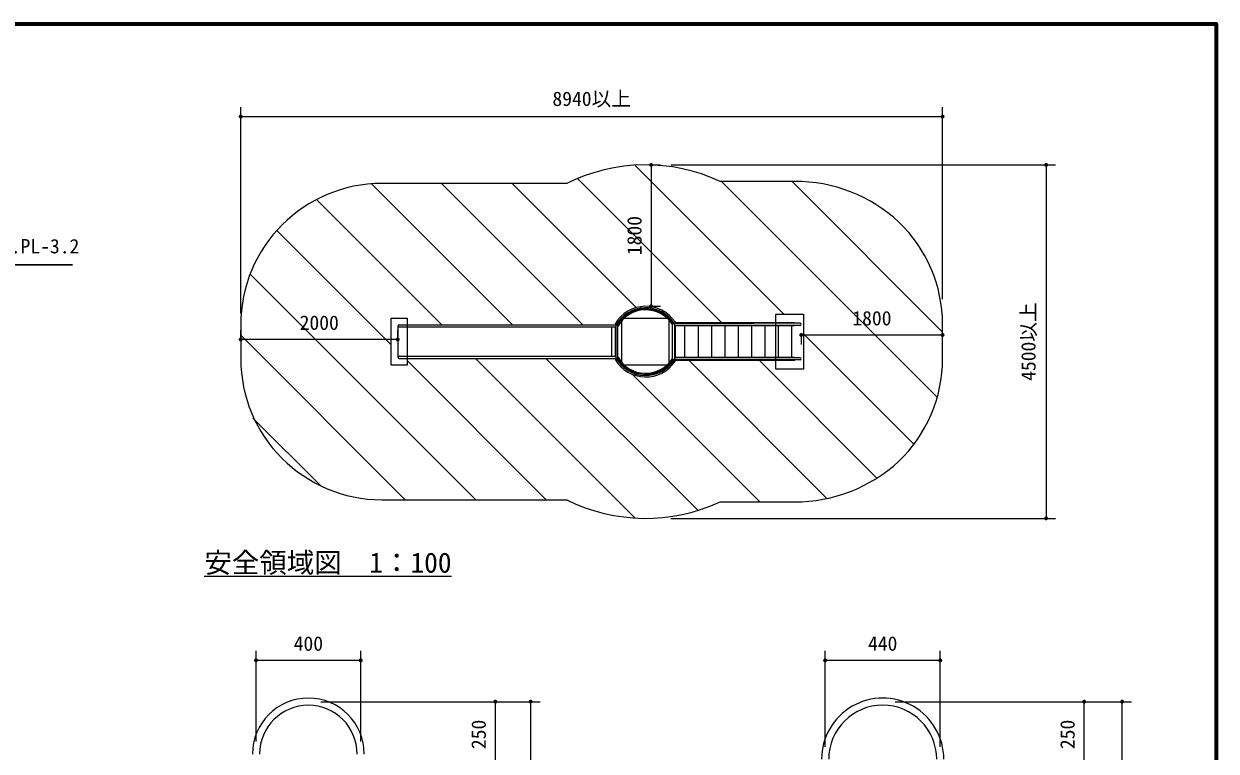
# Model space of a CAD drawing. Units: millimetres at full size, sheet at 1:30, with parts at other scales. Extents: x 450 to 12150, y 450 to 8460.
# Drawn here: x 7594 to 12150, y 5682 to 8460 of the extents above; entities that cross this region are included whole.
import ezdxf
from ezdxf.enums import TextEntityAlignment as Align

# ---------------------------------------------------------------- set-up
doc = ezdxf.new("R2010")
doc.units = ezdxf.units.MM
doc.header["$LTSCALE"] = 30
for name, color, linetype, lineweight in [('D-STR-DIM\u3000寸法線、寸法値', 7, 'Continuous', 13), ('D-STR-HTXT\u3000旗上げ', 7, 'Continuous', 13), ('D-STR-TXT\u3000文字列', 7, 'Continuous', 13), ('D-STR\u3000構造物外形線', 1, 'Continuous', 25), ('D-TTL', 7, 'Continuous', 70)]:
    doc.layers.add(name, color=color, linetype=linetype, lineweight=lineweight)
doc.styles.add('ＭＳ ゴシック', font='')
doc.styles.get('ＭＳ ゴシック').set_extended_font_data('MS Gothic')

# ---------------------------------------------------------------- blocks, each defined once
blk = doc.blocks.new('filled_dot')
at = {"color": 0, "linetype": 'Continuous', "lineweight": -2, "const_width": 1.25}
blk.add_lwpolyline([(-0.625, 0, 1), (0.625, 0, 1)], format="xyb", close=True, dxfattribs=at)

msp = doc.modelspace()

# ---------------------------------------------------------------- linework, layer by layer
at = {"layer": 'D-STR-DIM\u3000寸法線、寸法値'}
for p, q in [((8422.78, 7354.43), (8422.78, 8141.91)), ((11104.62, 7408.13), (11104.62, 8141.91)), ((8422.78, 8105.91), (11104.62, 8105.91)), ((9991.15, 7921.37), (9991.15, 7381.43)), ((9991.15, 7921.37), (10027.15, 7921.37)), ((10065.88, 7921.43), (11536.53, 7921.43)), ((11500.53, 7921.43), (11500.53, 6571.43)), ((9991.15, 7381.43), (10027.15, 7381.43)), ((8422.78, 7254.66), (8422.78, 7290.66)), ((9022.78, 7254.66), (9022.78, 7290.66)), ((11104.62, 7271.78), (11104.62, 7307.78)), ((9022.78, 7254.66), (8422.78, 7254.66)), ((10564.62, 7271.78), (11104.62, 7271.78)), ((10564.62, 7271.78), (10564.62, 7235.78)), ((10065.88, 6571.43), (11536.53, 6571.43)), ((8481.32, 5719.4), (8481.32, 6065.15)), ((8881.32, 5719.4), (8881.32, 6065.15)), ((10655.81, 5699.4), (10655.81, 6065.15)), ((11095.81, 5699.4), (11095.81, 6065.15)), ((8881.32, 6029.15), (8481.32, 6029.15)), ((11095.81, 6029.15), (10655.81, 6029.15)), ((8729.32, 5871.4), (9431.9, 5871.4)), ((9108.9, 5871.4), (9566.9, 5871.4)), ((9395.9, 5621.4), (9395.9, 5871.4)), ((9530.9, 4921.4), (9530.9, 5871.4)), ((10923.81, 5871.4), (11681.9, 5871.4)), ((11350.7, 5871.4), (11826.9, 5871.4)), ((11645.9, 5621.4), (11645.9, 5871.4)), ((11790.9, 4921.4), (11790.9, 5871.4))]:
    msp.add_line(p, q, dxfattribs=at)
at = {"layer": 'D-STR-HTXT\u3000旗上げ'}
msp.add_lwpolyline([(6723.08, 7199.94), (7045.6, 7540.28), (7057.6, 7540.28), (7779.42, 7540.28), (7418.51, 7540.28)], dxfattribs=at)
at = {"layer": 'D-STR-TXT\u3000文字列'}
msp.add_line((8283.43, 6351.11), (9228.43, 6351.11), dxfattribs=at)
at = {"layer": 'D-STR\u3000構造物外形線'}
for p, q in [((9929.78, 7919.18), (10497.54, 7351.43)), ((8922.35, 7848.99), (9460.83, 7310.51)), ((9669, 7850.51), (8962.78, 7850.51)), ((9190.24, 7850.51), (9730.24, 7310.51)), ((9459.65, 7850.51), (9933.74, 7376.42)), ((9710.98, 7868.58), (10261.13, 7318.43)), ((10538.94, 7858.43), (10254.93, 7858.43)), ((10259.95, 7858.43), (11083.92, 7034.45)), ((10529.36, 7858.43), (11104.62, 7283.17)), ((8712.78, 7789.15), (9191.42, 7310.51)), ((8561.1, 7671.42), (8998.24, 7234.28)), ((8458.82, 7504.29), (9320.77, 6642.35)), ((8422.78, 7310.51), (8422.78, 7182.35)), ((9022.78, 7306.43), (9022.78, 7186.43)), ((9022.78, 7306.43), (9024.16, 7306.43)), ((9028.24, 7310.51), (9860.31, 7310.51)), ((9028.24, 7302.35), (9856.23, 7302.35)), ((9839.43, 7302.35), (9839.43, 7190.51)), ((9854.43, 7310.51), (9854.43, 7315.91)), ((9854.43, 7302.35), (9854.43, 7190.51)), ((9854.43, 7190.51), (9854.43, 7302.35)), ((9856.23, 7306.43), (9856.23, 7186.43)), ((9864.39, 7186.43), (9864.39, 7306.43)), ((10072.47, 7180.43), (10072.47, 7312.43)), ((10076.55, 7316.51), (10382.43, 7316.51)), ((10560.54, 7316.51), (10076.56, 7316.51)), ((10080.63, 7312.43), (10080.63, 7180.43)), ((10080.63, 7308.35), (10382.43, 7308.35)), ((10560.54, 7308.35), (10080.63, 7308.35)), ((10082.43, 7321.43), (10082.43, 7318.43)), ((10082.43, 7318.43), (10082.43, 7316.51)), ((10082.43, 7318.43), (10082.43, 7316.51)), ((10538.94, 7318.43), (10082.43, 7318.43)), ((10082.43, 7308.35), (10082.43, 7184.51)), ((10082.43, 7306.43), (10082.43, 7186.43)), ((10097.43, 7316.51), (10097.43, 7318.43)), ((10097.43, 7306.43), (10097.43, 7308.35)), ((10120.34, 7186.43), (10120.34, 7306.43)), ((10171.7, 7186.43), (10171.7, 7306.43)), ((10222.7, 7186.43), (10222.7, 7306.43)), ((10273.7, 7186.43), (10273.7, 7306.43)), ((10324.7, 7186.43), (10324.7, 7306.43)), ((10375.7, 7186.43), (10375.7, 7306.43)), ((10426.7, 7186.43), (10426.7, 7306.43)), ((10477.7, 7186.43), (10477.7, 7306.43)), ((10528.7, 7186.43), (10528.7, 7306.43)), ((10538.94, 7316.51), (10538.94, 7318.43)), ((11104.62, 7180.43), (11104.62, 7312.43)), ((8422.78, 7270.93), (9051.36, 6642.35)), ((10572.69, 7276.28), (10994.39, 6854.58)), ((9024.16, 7186.43), (9022.78, 7186.43)), ((9028.24, 7190.51), (9856.23, 7190.51)), ((9028.24, 7182.35), (9860.31, 7182.35)), ((9058.24, 7174.28), (9590.17, 6642.35)), ((9319.58, 7182.35), (9928.14, 6573.78)), ((9588.99, 7182.35), (10169.17, 6602.17)), ((9854.43, 7182.35), (9854.43, 7176.94)), ((10560.54, 7176.35), (10076.56, 7176.35)), ((10560.54, 7184.51), (10080.63, 7184.51)), ((10082.43, 7176.35), (10082.43, 7174.43)), ((10082.43, 7171.43), (10082.43, 7174.43)), ((10097.43, 7184.51), (10097.43, 7186.43)), ((10097.43, 7174.43), (10097.43, 7176.35)), ((10135.73, 7174.43), (10662.83, 6647.32)), ((10405.13, 7174.43), (10854.03, 6725.53)), ((9919.41, 7121.34), (10406.32, 6634.43)), ((8469.56, 6954.74), (8728.47, 6695.83)), ((8962.78, 6642.35), (9669, 6642.35)), ((10254.93, 6634.43), (10538.94, 6634.43))]:
    msp.add_line(p, q, dxfattribs=at)
for points in [[(8998.24, 7336.43), (9058.24, 7336.43), (9058.24, 7156.43), (8998.24, 7156.43)], [(9878.43, 7336.43), (10058.43, 7336.43), (10058.43, 7156.43), (9878.43, 7156.43)], [(10467.69, 7351.43), (10572.69, 7351.43), (10572.69, 7141.43), (10467.69, 7141.43)]]:
    msp.add_lwpolyline(points, close=True, dxfattribs=at)
for points in [[(10538.94, 7308.35), (10538.94, 7306.43), (10082.43, 7306.43), (10082.43, 7308.35)], [(10538.94, 7184.51), (10538.94, 7186.43), (10082.43, 7186.43), (10082.43, 7184.51)], [(10538.94, 7176.35), (10538.94, 7174.43), (10082.43, 7174.43), (10082.43, 7176.35)]]:
    msp.add_lwpolyline(points, dxfattribs=at)
for centre, radius in [((9904.43, 7352.95), 2.6), ((9904.43, 7352.95), 1.91), ((9936.01, 7366.85), 2.6), ((9936.01, 7366.85), 1.91), ((9970.18, 7371.61), 2.6), ((9970.18, 7371.61), 1.91), ((10004.35, 7366.85), 2.6), ((10004.35, 7366.85), 1.91), ((10035.93, 7352.95), 2.6), ((10035.93, 7352.95), 1.91), ((9877.85, 7330.96), 2.6), ((9877.85, 7330.96), 1.91), ((10062.51, 7330.96), 2.6), ((10062.51, 7330.96), 1.91), ((9877.85, 7161.89), 2.6), ((9877.85, 7161.89), 1.91), ((10062.51, 7161.89), 2.6), ((10062.51, 7161.89), 1.91), ((9904.43, 7139.9), 2.6), ((9904.43, 7139.9), 1.91), ((9936.01, 7126), 2.6), ((9936.01, 7126), 1.91), ((9970.18, 7121.25), 2.6), ((9970.18, 7121.25), 1.91), ((10004.35, 7126), 2.6), ((10004.35, 7126), 1.91), ((10035.93, 7139.9), 2.6), ((10035.93, 7139.9), 1.91)]:
    msp.add_circle(centre, radius, dxfattribs=at)
for centre, radius, start, end in [((9970.18, 7246.43), 675, 65.0487, 116.50013), ((8962.78, 7310.51), 540, 90, 180), ((10540.77, 7274.33), 584.1, 47.24885, 90.17941), ((10564.62, 7312.43), 540, 0, 46.3629), ((9970.18, 7246.43), 135, 33.74899, 149.02335), ((9970.18, 7246.43), 129.26, 31.81866, 151.36015), ((9970.18, 7246.43), 125.18, 31.81866, 151.36015), ((9970.18, 7246.43), 121.1, 32.36469, 150.87122), ((9028.24, 7306.43), 4.08, 90, 270), ((9860.31, 7306.43), 4.08, 0, 180), ((9860.31, 7306.43), 4.08, 0, 180), ((10076.55, 7312.43), 4.08, 0, 180), ((10560.54, 7312.43), 4.08, 270, 90), ((8962.78, 7182.35), 540, 180, 270), ((9028.24, 7186.43), 4.08, 90, 270), ((9970.18, 7246.43), 135, 210.97665, 326.25101), ((9860.31, 7186.43), 4.08, 180, 0), ((9860.31, 7186.43), 4.08, 180, 0), ((9970.18, 7246.43), 129.26, 208.63985, 328.18134), ((9970.18, 7246.43), 125.18, 208.63985, 328.18134), ((9970.18, 7246.43), 121.1, 209.12878, 327.63531), ((10076.55, 7180.43), 4.08, 180, 0), ((10560.54, 7180.43), 4.08, 270, 90), ((10564.62, 7180.43), 540, 313.6371, 0), ((10540.77, 7218.53), 584.1, 269.82059, 312.75115), ((9970.18, 7246.43), 675, 243.49987, 294.9513), ((8681.32, 5671.4), 213.6, 0, 180), ((10875.81, 5651.4), 233.6, 359.96264, 180.03736), ((8681.32, 5671.4), 186.4, 0, 180), ((10875.81, 5651.4), 206.4, 0, 180)]:
    msp.add_arc(centre, radius, start, end, dxfattribs=at)
at = {"layer": 'D-TTL'}
msp.add_lwpolyline([(450, 450), (450, 8460), (12150, 8460), (12150, 450)], close=True, dxfattribs=at)

# ---------------------------------------------------------------- block references
at = {"layer": 'D-STR-DIM\u3000寸法線、寸法値', "xscale": 6, "yscale": 6}
for p in [(8422.78, 8105.91), (8422.78, 7254.66), (10564.62, 7271.78), (8481.32, 6029.15), (10655.81, 6029.15)]:
    msp.add_blockref('filled_dot', p, dxfattribs=at)
for p, rotation in [((11104.62, 8105.91), 180), ((9991.15, 7921.37), 270), ((11500.53, 7921.43), 270), ((9991.15, 7381.43), 90), ((9022.78, 7254.66), 180), ((11104.62, 7271.78), 180), ((11500.53, 6571.43), 90), ((8881.32, 6029.15), 180), ((11095.81, 6029.15), 180), ((9395.9, 5871.4), 270), ((9530.9, 5871.4), 270), ((11645.9, 5871.4), 270), ((11790.9, 5871.4), 270)]:
    msp.add_blockref('filled_dot', p, dxfattribs=dict(at, rotation=rotation))

# ---------------------------------------------------------------- texts
at = {"layer": 'D-STR-DIM\u3000寸法線、寸法値', "style": 'ＭＳ ゴシック'}
for s, p in [('8940以上', (9763.7, 8173.85)), ('2000', (8722.78, 7318.79)), ('1800', (10834.62, 7335.92)), ('400', (8681.32, 6093.29)), ('440', (10875.81, 6093.29))]:
    msp.add_text(s, height=54.99, dxfattribs=at).set_placement(p, align=Align.MIDDLE_CENTER)
for s, p in [('1800', (9927.01, 7651.4)), ('4500以上', (11432.59, 7246.43)), ('250', (9331.76, 5746.4)), ('250', (11581.76, 5746.4))]:
    msp.add_text(s, height=54.99, rotation=90, dxfattribs=at).set_placement(p, align=Align.MIDDLE_CENTER)
at = {"layer": 'D-STR-HTXT\u3000旗上げ', "style": 'ＭＳ ゴシック'}
msp.add_text('縞鋼板 C.PL-3.2', height=54.99, dxfattribs=at).set_placement((7806.06, 7566.92), align=Align.BOTTOM_RIGHT)
at = {"layer": 'D-STR-TXT\u3000文字列', "style": 'ＭＳ ゴシック'}
msp.add_text('安全領域図\u30001：100', height=76.98, dxfattribs=at).set_placement((9228.43, 6340.9), align=Align.BOTTOM_RIGHT)

doc.saveas('drawing.dxf')
